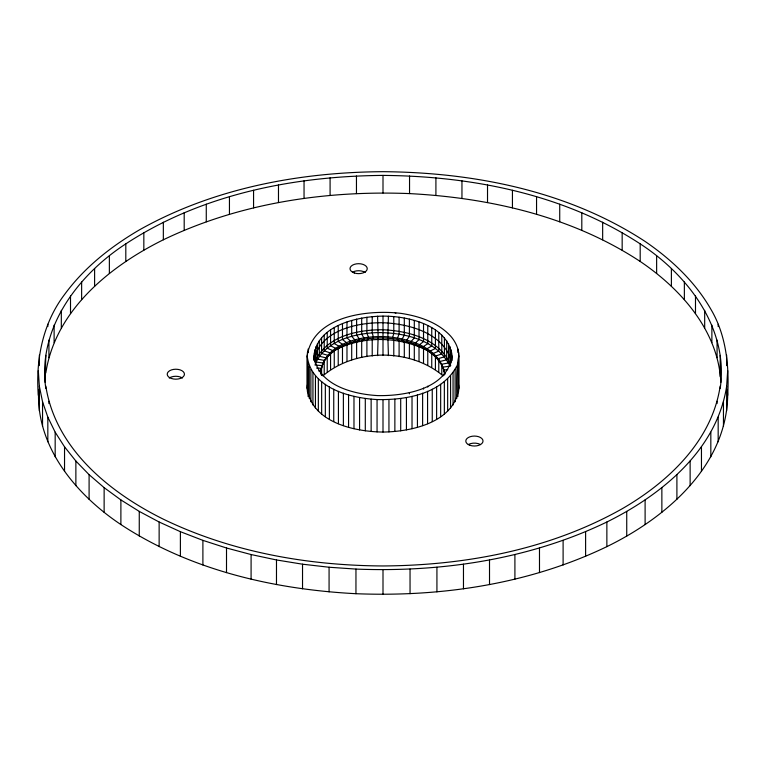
<?xml version="1.0" encoding="UTF-8"?>
<svg xmlns="http://www.w3.org/2000/svg" width="766" height="766" viewBox="0 0 766 766"><rect width="100%" height="100%" fill="white"/><g stroke="black" fill="none" stroke-linecap="round" stroke-linejoin="round"><path stroke-width="1.15" d="M38.3 395.313C35.581 359.896 42.714 323.252 64.545 294.527C84.183 267.66 110.706 246.681 139.268 229.963C213.12 188.359 298.912 172.206 383 171.68C474.068 172.398 567.979 190.935 645.106 241.443C671.227 259.32 694.934 281.553 710.829 309.186C726.235 335.125 729.27 365.755 727.7 395.313C726.561 466.168 665.884 517.864 606.863 546.637C529.21 584.056 441.57 597.097 355.951 593.707C273.864 589.408 190.274 570.22 120.884 524.557C76.179 494.75 35.485 446.482 38.683 389.731M39.363 410.93L39.363 386.303L38.31 370.687M39.363 365.621L39.363 355.07M42.542 426.442L42.551 401.815L39.363 386.303M47.827 441.771L47.827 417.144L42.551 401.815M47.827 326.575L47.827 324.229M55.171 456.814L55.171 432.187L47.827 417.144M64.536 471.473L64.545 446.846L55.171 432.187M75.872 485.663L75.872 461.036L64.545 446.846M89.095 499.298L89.095 474.671L75.872 461.036M104.128 512.291L104.138 487.655L89.095 474.671M120.884 524.557L120.894 499.93L104.138 487.655M139.259 536.037L139.268 511.401L120.894 499.93M159.136 546.637L159.136 522.01L139.268 511.401M180.393 556.317L180.393 531.69L159.136 522.01M202.894 564.992L202.894 540.365L180.393 531.69M226.506 572.633L226.516 548.006L202.894 540.365M251.085 579.173L251.095 554.546L226.516 548.006M276.478 584.582L276.488 559.956L251.095 554.546M302.532 588.824L302.532 564.197L276.488 559.956M329.074 591.869L329.074 567.242L302.532 564.197M355.951 593.707L355.96 569.081L329.074 567.242M456.737 398.492C456.756 384.168 455.808 369.863 458.834 355.912C458.815 348.501 455.397 341.502 450.571 336.035C437.769 322.199 418.878 316.052 400.704 313.342C368.293 309.502 313.064 315.716 307.166 355.912L307.166 388.276C311.705 422.401 354.131 431.679 383 432.053C411.869 431.679 454.295 422.401 458.834 388.276L458.834 355.912M720.193 388.352C728.954 328.537 687.897 274.87 640.194 243.866C564.513 194.305 472.363 176.113 383 175.404C293.637 176.113 201.487 194.305 125.806 243.866C78.103 274.87 37.046 328.537 45.807 388.352M45.165 382.387L45.807 355.367M307.166 388.276L307.405 384.838M314.06 360.058C313.265 326.134 356.209 316.454 383 316.109C410.155 316.052 452.562 326.536 451.94 360.403M451.94 355.912C447.65 388.984 404.812 396.185 377.59 395.591C352.705 394.184 317.593 385.03 314.06 355.912M726.637 410.93L726.637 386.303L727.69 370.687M314.137 360.106C319.805 330.318 357.109 322.371 383 322.735C409.255 323.807 443.744 333.028 451.519 361.676M316.569 368.063L321.145 368.274L320.954 372.353C323.539 343.991 359.378 336.015 383 336.571C407.072 337.528 440.354 346.816 444.855 374.325C440.613 352.791 416.867 342.976 397.487 339.424C374.938 335.546 350.531 339.012 331.496 352.274M45.807 372.956C55.478 310.259 109.586 266.396 163.34 239.787C239.538 203.067 325.531 190.284 409.542 193.597C490.087 197.82 572.106 216.644 640.194 261.455C680.984 288.993 718.403 330.95 720.835 382.387M45.807 386.007C55.478 448.704 109.586 492.567 163.34 519.176C231.476 552.123 307.702 565.576 383 565.959C465.517 565.442 549.691 549.595 622.164 508.768C668.144 482.178 712.026 440.938 720.193 386.007M355.96 569.081C441.57 572.461 529.21 559.429 606.863 522.01C661.633 494.893 716.775 450.197 726.637 386.303M321.145 369.681C322.745 359.781 330.874 352.561 339.127 347.745L339.127 346.337L334.254 343.522L334.254 327.762M315.266 363.984C325.454 340.544 354.227 333.44 377.59 332.578C404.352 332.482 437.223 339.97 450.035 366.129L443.332 367.058L443.332 368.465M307.166 355.912C310.939 387.941 349.87 398.014 377.054 399.555C405.856 400.216 441.982 394.03 456.737 366.129M322.898 375.876C355.453 348.176 410.547 348.176 443.102 375.876M325.962 357.789L327.714 356.697L327.714 355.29L321.576 353.48L321.576 337.844M328.135 355.472L330.098 354.294L330.098 352.887L324.219 350.809L324.219 335.115M330.941 353.088L332.808 351.996L332.808 350.589L327.226 348.243L327.226 332.511M331.448 352.341L335.824 349.803L335.824 348.396L330.577 345.811L330.577 330.06M447.689 369.662L444.28 369.978L444.28 371.386M318.656 370.945L320.954 370.945L321.078 374.134M314.912 364.97L321.72 365.593L321.72 367M394.863 312.672L395.907 313.15M432.8 353.988L430.176 352.465L430.176 351.058L435.423 348.473L435.423 330.06M430.751 352.446L423.292 348.109L423.292 346.701L427.773 343.675L427.773 325.646M435.059 355.97L433.192 354.869L433.192 353.461L438.774 351.125L438.774 332.511M438.841 359.177L435.902 357.396L435.902 355.989L441.781 353.911L441.781 335.115M450.734 365.468C440.45 339.233 408.575 330.864 383 329.773C357.856 329.533 325.435 336.274 314.912 362.155L314.912 349.679M321.145 373.616L321.529 375.378M727.317 389.731L727.7 395.313M458.595 384.838L458.834 388.276M726.637 355.07L726.637 365.621M723.449 401.815L723.458 426.442M718.173 324.229L718.173 326.575M718.173 417.144L718.173 441.771M710.829 432.187L710.829 456.814M720.193 355.367L720.193 376.47M717.072 340.133L717.072 357.732M717.072 401.231L717.072 403.577M711.882 325.1L711.882 342.689M704.682 310.345L704.682 327.934M701.455 446.846L701.465 471.473M695.49 295.954L695.49 313.543M690.128 461.036L690.128 485.663M684.364 282.032L684.364 299.621M676.905 474.671L676.905 499.298M671.389 268.655L671.389 286.245M661.862 487.655L661.872 512.291M656.634 255.901L656.634 273.491M645.106 499.93L645.116 524.557M640.194 243.866L640.194 261.455M626.732 511.401L626.741 536.037M622.164 232.605L622.164 250.195M606.863 522.01L606.863 546.637M602.66 222.197L602.66 239.787M585.607 531.69L585.607 556.317M581.806 212.699L581.806 230.298M563.106 540.365L563.106 564.992M559.726 204.187L559.726 221.776M539.484 548.006L539.494 572.633M536.554 196.69L536.554 214.279M514.905 554.546L514.915 579.173M512.435 190.274L512.435 207.864M489.512 559.956L489.522 584.582M487.521 184.97L487.521 202.559M463.468 564.197L463.468 588.824M461.955 180.805L461.955 198.394M458.595 352.475L458.595 391.713M457.896 349.057L457.896 352.532M457.896 362.758L457.896 396.529M455.119 369.442L455.119 401.805M453.06 372.669L453.06 405.032M451.729 352.791L451.729 360.547M451.088 349.679L451.088 363.027M450.571 375.79L450.571 408.154M450.035 346.615L450.035 366.129M448.57 343.608L448.57 362.95L442.011 364.185L442.011 365.593M447.66 378.787L447.66 411.15M446.693 340.679L446.693 359.848L440.326 361.37L440.326 362.778M444.424 337.844L444.424 356.822L438.286 358.632L438.286 360.039M444.424 369.432L444.424 375.014M444.347 381.64L444.347 414.013M441.781 364.338L441.781 374.517M440.661 384.34L440.661 416.714M438.774 359.302L438.774 371.922M436.926 567.242L436.926 591.869M436.62 386.868L436.62 419.232M435.911 177.817L435.911 195.407M435.423 355.51L435.423 369.461M432.254 389.205L432.254 421.568M431.746 327.762L431.746 345.993L426.873 348.808L426.873 350.215L431.746 353.021L431.746 367.173M427.773 365.047L427.773 350.713C399.067 336.236 362.845 335.345 334.254 350.56L334.254 367.173M427.773 386.179L427.773 387.079M427.572 391.33L427.572 423.694M423.521 323.712L423.521 341.55L419.471 344.767L419.471 346.175L423.521 348.587L423.521 363.113M423.521 388.113L423.521 389.128M422.621 393.236L422.621 425.609M419.021 321.969L419.021 339.625L415.421 343.015L415.421 344.422L419.021 346.653L419.021 361.38M417.432 394.921L417.432 427.284M414.301 320.447L414.301 337.911L411.17 341.454L411.17 342.862L414.301 344.949L414.301 359.848M412.022 396.357L412.022 428.721M410.04 569.081L410.049 593.707M409.542 176.008L409.542 193.597M409.379 319.135L409.379 336.418L406.746 340.094L406.746 341.502L409.379 343.455L409.379 358.536M409.379 392.68L409.379 393.858M406.43 397.544L406.43 429.918M404.304 318.053L404.304 335.163L402.169 338.945L402.169 340.353L404.304 342.201L404.304 357.454M400.704 398.483L400.704 430.846M399.096 317.21L399.096 334.148L397.487 338.017L397.487 339.424L399.096 341.176L399.096 356.611M394.863 399.153L394.863 431.517M393.781 316.597L393.781 333.373L392.709 337.308L393.781 340.41L393.781 355.999M388.946 399.555L388.946 431.919M388.41 316.234L387.864 336.82L388.41 355.635M383 175.404L383 193.003M383 316.109L383 355.51M383 399.689L383 432.053M383 569.693L383 594.32M377.59 316.234L378.136 336.552L377.59 355.635M377.054 399.555L377.054 431.919M372.219 316.597L372.219 332.827L373.291 336.762L372.219 339.865L372.219 355.999M371.137 399.153L371.137 431.517M366.904 317.21L366.904 333.334L368.513 337.203L368.513 338.61L366.904 340.372L366.904 356.611M365.296 398.483L365.296 430.846M361.696 318.053L361.696 334.081L363.831 337.873L363.831 339.281L361.696 341.119L361.696 357.454M359.57 397.544L359.57 429.918M356.621 319.135L356.621 335.087L359.254 338.764L359.254 340.171L356.621 342.124L356.621 358.536M356.458 176.008L356.458 193.597M353.978 396.357L353.978 428.721M351.699 320.447L351.699 336.331L354.83 339.874L354.83 341.282L351.699 343.36L351.699 359.848M348.568 394.921L348.568 427.284M346.979 321.969L346.979 337.806L350.579 341.196L350.579 342.603L346.979 344.834L346.979 361.38M343.379 393.236L343.379 425.609M342.479 323.712L342.479 339.501L346.529 342.718L346.529 344.125L342.479 346.538L342.479 363.113M338.428 391.33L338.428 423.694M338.227 325.646L338.227 341.416L342.708 344.441L342.708 345.849L338.227 348.453L338.227 365.047M333.746 389.205L333.746 421.568M330.577 352.848L330.577 369.461M330.089 177.817L330.089 195.407M329.38 386.868L329.38 419.232M327.226 356.468L327.226 371.922M325.674 359.177L325.674 357.779L319.307 356.247L319.307 340.679M325.339 384.34L325.339 416.714M324.219 360.221L324.219 374.517M323.989 361.744L323.989 360.336L317.43 359.101L317.43 343.608M322.668 364.348L322.668 362.95L315.965 362.012L315.965 346.615M321.576 365.296L321.576 374.852M321.653 381.64L321.653 414.013M318.34 378.787L318.34 411.15M315.429 375.79L315.429 408.154M314.271 352.791L314.271 360.451M312.94 372.669L312.94 405.032M310.881 369.442L310.881 401.805M309.263 366.129L309.263 398.492M308.104 349.057L308.104 352.532M308.104 362.758L308.104 396.529M307.405 352.475L307.405 391.713M304.045 180.805L304.045 198.394M278.479 184.97L278.479 202.559M253.565 190.274L253.565 207.864M229.446 196.69L229.446 214.279M206.274 204.187L206.274 221.776M184.194 212.699L184.194 230.298M163.34 222.197L163.34 239.787M143.836 232.605L143.836 250.195M125.806 243.866L125.806 261.455M109.366 255.901L109.366 273.491M94.611 268.655L94.611 286.245M81.636 282.032L81.636 299.621M70.51 295.954L70.51 313.543M61.318 310.345L61.318 327.934M54.118 325.1L54.118 342.689M48.928 340.133L48.928 357.732M48.928 401.231L48.928 403.577M352.532 272.179A8.617 4.979 0 0 1 365.181 272.466M169.267 378.011A8.617 4.979 0 0 1 182.375 378.011M468.304 444.567A8.617 4.979 0 0 1 480.493 444.567M354.313 272.974A8.617 4.979 0 0 0 367.24 268.665A8.617 4.979 0 0 0 354.313 264.356A8.617 4.979 0 0 0 354.313 272.974M171.517 378.509A8.617 4.979 0 0 0 184.443 374.201A8.617 4.979 0 0 0 171.517 369.892A8.617 4.979 0 0 0 171.517 378.509M470.094 445.352A8.617 4.979 0 0 0 483.02 441.044A8.617 4.979 0 0 0 470.094 436.735A8.617 4.979 0 0 0 470.094 445.352"/></g></svg>
